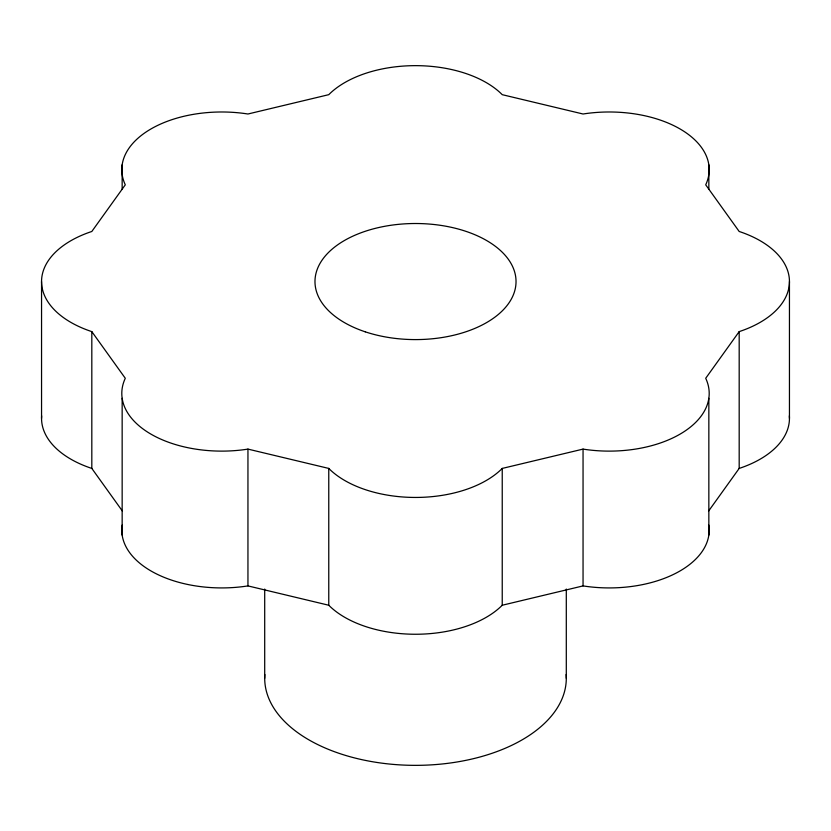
<?xml version="1.0" encoding="UTF-8"?>
<svg xmlns="http://www.w3.org/2000/svg" width="831" height="831" viewBox="0 0 831 831"><rect width="100%" height="100%" fill="white"/><g stroke="black" fill="none" stroke-linecap="round" stroke-linejoin="round"><path stroke-width="1.25" d="M789.45 281.553A99.959 57.713 0 0 1 739.185 331.621L705.706 378.282A99.959 57.713 0 0 1 679.924 434.208A99.959 57.713 0 0 1 583.05 449.104L502.236 468.424A99.959 57.713 0 0 1 415.5 497.447A99.959 57.713 0 0 1 328.764 468.424L247.95 449.104A99.959 57.713 0 0 1 151.076 434.208A99.959 57.713 0 0 1 125.294 378.282L91.815 331.621A99.959 57.713 0 0 1 41.55 281.553A99.959 57.713 0 0 1 91.815 231.475L125.294 184.814A99.959 57.713 0 0 1 151.076 128.888A99.959 57.713 0 0 1 247.95 114.003L328.764 94.672A99.959 57.713 0 0 1 415.5 65.649A99.959 57.713 0 0 1 502.236 94.672L583.05 114.003A99.959 57.713 0 0 1 679.924 128.888A99.959 57.713 0 0 1 705.706 184.814L739.185 231.475A99.959 57.713 0 0 1 789.45 281.553L789.45 418.357M708.687 510.94L739.185 468.424A99.959 57.713 0 0 0 789.357 415.832M122.209 525.026A99.959 57.713 0 0 0 247.95 585.907L328.764 605.238A99.959 57.713 0 0 0 415.5 634.25A99.959 57.713 0 0 0 502.236 605.238L583.05 585.907A99.959 57.713 0 0 0 708.791 525.026M41.643 415.832A99.959 57.713 0 0 0 91.815 468.424L122.313 510.94M739.185 331.621L739.185 468.424M708.843 164.787L708.843 189.312M708.843 398.309L708.843 535.112M583.05 449.104L583.05 585.907M566.295 589.054L566.295 678.283M502.236 468.424L502.236 605.238M328.764 468.424L328.764 605.238M264.705 589.054L264.705 678.283M247.95 449.104L247.95 585.907M122.157 164.787L122.157 189.312M122.157 398.309L122.157 535.112M91.815 331.621L91.815 468.424M41.55 281.553L41.55 418.357M566.15 674.512A150.795 87.058 0 0 1 415.5 765.351A150.795 87.058 0 0 1 264.85 674.512M365.235 331.818A100.53 58.045 0 0 0 516.03 281.553A100.53 58.045 0 0 0 365.235 231.288A100.53 58.045 0 0 0 365.235 331.818"/></g></svg>
